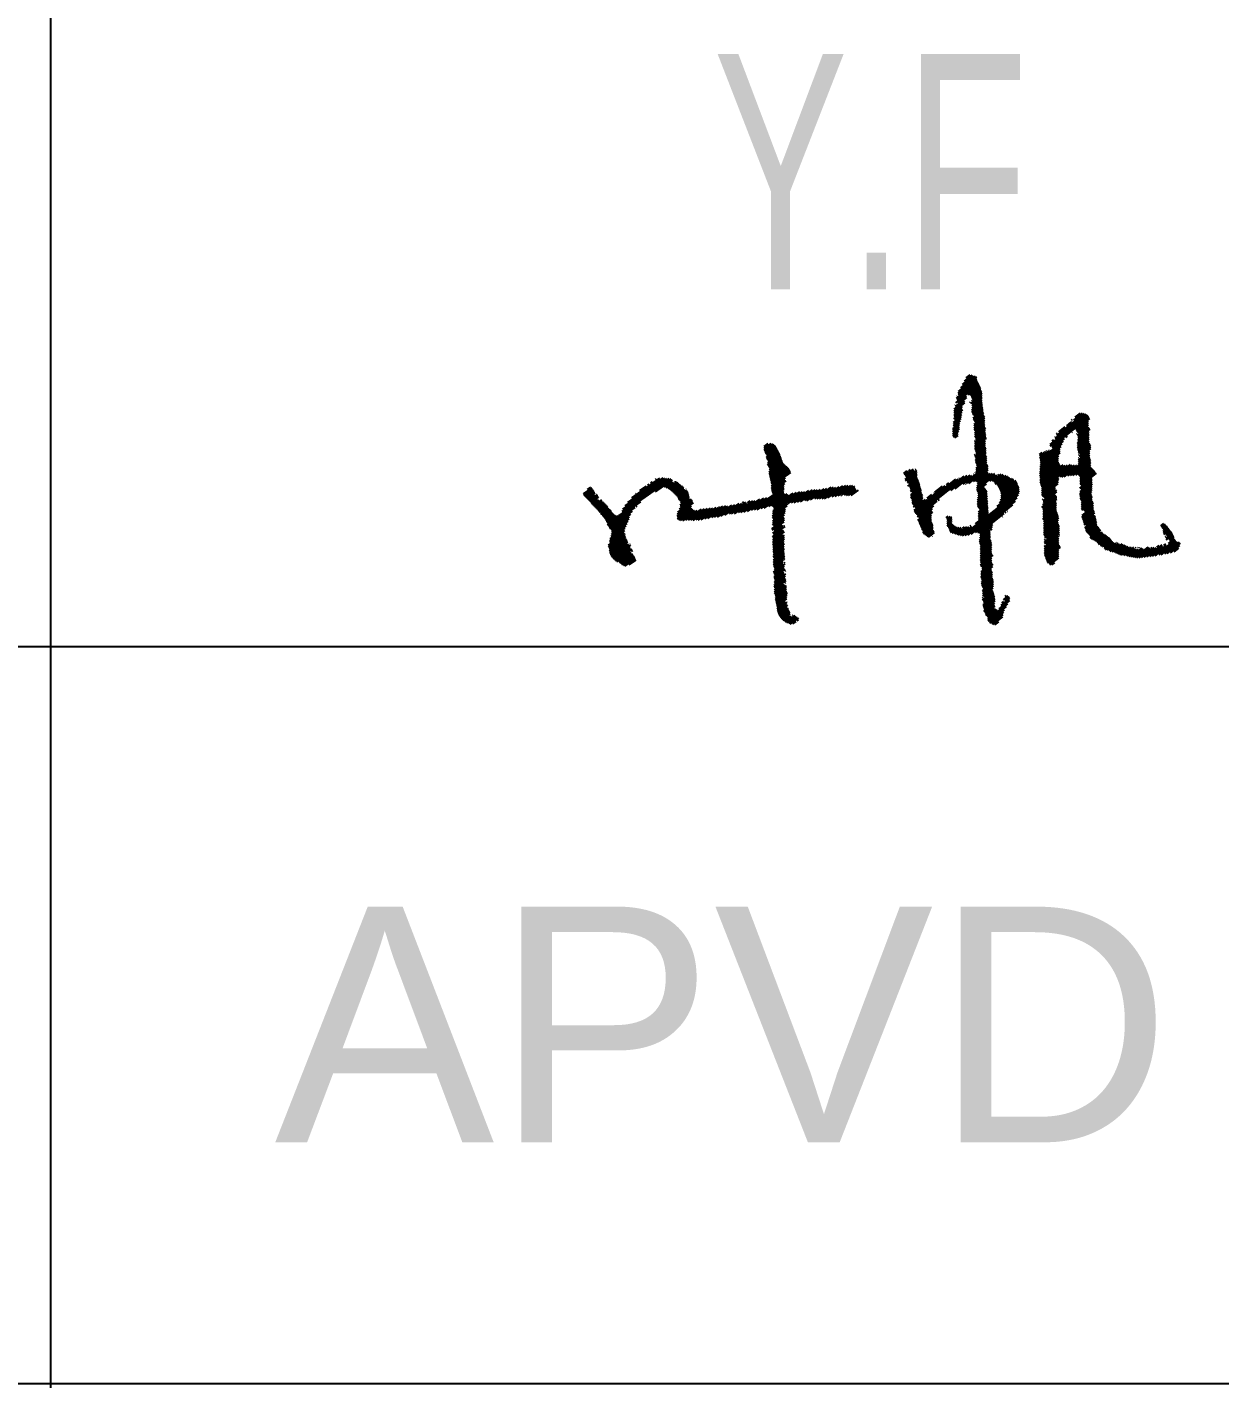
# Model space of a CAD drawing. Header units: millimetres. Extents: x -541 to 54, y -143 to 278.
# Drawn here: x 23.44 to 30.2, y 32.75 to 40.47 of the extents above; entities that cross this region are included whole.
import ezdxf

# ---------------------------------------------------------------- set-up
doc = ezdxf.new("R2010")
doc.units = ezdxf.units.MM
doc.styles.add('Arial', font='ARIAL.TTF', dxfattribs={"height": 0.2})
doc.styles.add('Arial Narrow', font='ARIALN.TTF', dxfattribs={"height": 0.2})

# ---------------------------------------------------------------- blocks, each defined once
blk = doc.blocks.new('Unknown-234527772-4032')
at = {"color": 7, "linetype": 'Continuous'}
for p, q in [((23.57, 32.7477), (23.57, 62.1846)), ((-40.1929, 36.9532), (38.9893, 36.953)), ((-40.1929, 32.7713), (38.9647, 32.7713))]:
    blk.add_line(p, q, dxfattribs=at)
at = {"color": 7, "linetype": 'Continuous', "style": 'Arial'}
blk.add_text('APVD', height=1.33711, dxfattribs=at).set_placement((24.8388, 34.1407))
blk = doc.blocks.new('Unknown-234527772-4034')
at = {"color": 3, "linetype": 'Continuous'}
for p, q in [((28.7013, 38.3362), (28.8345, 38.4419)), ((28.7096, 38.3531), (28.8306, 38.4491)), ((28.716, 38.3891), (28.8215, 38.4729)), ((28.7163, 38.3791), (28.8229, 38.4636)), ((28.7174, 38.4006), (28.8209, 38.4827)), ((28.7215, 38.3729), (28.8267, 38.4564)), ((28.7307, 38.4215), (28.8136, 38.4872)), ((28.7395, 38.4388), (28.8029, 38.4892)), ((28.7517, 38.4588), (28.7952, 38.4934)), ((28.7612, 38.4767), (28.7841, 38.4949)), ((28.7058, 38.3604), (28.7212, 38.3726)), ((28.7088, 38.3731), (28.7109, 38.3748)), ((28.71, 38.3224), (28.764, 38.3652)), ((28.7124, 38.3346), (28.7629, 38.3747)), ((28.7698, 38.3802), (28.8379, 38.4342)), ((28.7816, 38.3792), (28.8412, 38.4265)), ((28.7869, 38.3318), (28.8504, 38.3822)), ((28.7895, 38.3751), (28.8438, 38.4183)), ((28.7904, 38.3656), (28.8465, 38.4101)), ((28.7941, 38.3271), (28.8504, 38.3719)), ((28.7948, 38.3587), (28.8492, 38.4019)), ((28.7982, 38.3511), (28.8504, 38.3925)), ((28.6933, 38.2989), (28.7523, 38.3457)), ((28.6933, 38.2885), (28.7532, 38.336)), ((28.6933, 38.2782), (28.7403, 38.3155)), ((28.6933, 38.2679), (28.7385, 38.3037)), ((28.6933, 38.2575), (28.7411, 38.2955)), ((28.698, 38.3232), (28.6998, 38.3247)), ((28.6996, 38.3141), (28.7091, 38.3217)), ((28.7823, 38.3385), (28.786, 38.3414)), ((28.7922, 38.3463), (28.7967, 38.3499)), ((28.7922, 38.2947), (28.851, 38.3413)), ((28.7934, 38.2853), (28.8523, 38.332)), ((28.7939, 38.3063), (28.8504, 38.3512)), ((28.7946, 38.3172), (28.8504, 38.3615)), ((28.7952, 38.2763), (28.8536, 38.3227)), ((28.7977, 38.268), (28.8549, 38.3134)), ((28.7994, 38.2487), (28.8575, 38.2948)), ((28.8047, 38.2633), (28.8562, 38.3041)), ((28.6853, 38.1891), (28.7256, 38.2211)), ((28.6893, 38.2233), (28.7338, 38.2587)), ((28.6893, 38.213), (28.7319, 38.2468)), ((28.6893, 38.2027), (28.7288, 38.234)), ((28.6908, 38.2452), (28.7379, 38.2825)), ((28.6956, 38.2386), (28.7352, 38.2701)), ((28.8014, 38.24), (28.8588, 38.2855)), ((28.8051, 38.2325), (28.8601, 38.2762)), ((28.8061, 38.2127), (28.8665, 38.2607)), ((28.8061, 38.2024), (28.8665, 38.2503)), ((28.8061, 38.192), (28.8665, 38.24)), ((28.8061, 38.1817), (28.8665, 38.2297)), ((28.8093, 38.2255), (28.8614, 38.2669)), ((28.81, 38.1745), (28.8665, 38.2193)), ((29.2367, 38.0895), (29.4543, 38.2621)), ((29.2369, 38.0999), (29.4492, 38.2684)), ((29.2463, 38.0867), (29.4585, 38.2552)), ((29.2657, 38.1332), (29.4407, 38.272)), ((29.2756, 38.1513), (29.4325, 38.2758)), ((29.3316, 38.2061), (29.3555, 38.2251)), ((29.3587, 38.2379), (29.3638, 38.242)), ((29.3588, 38.2277), (29.3602, 38.2288)), ((29.3703, 38.2368), (29.4208, 38.2769)), ((29.3792, 38.2542), (29.4083, 38.2773)), ((29.3826, 38.1846), (29.4613, 38.247)), ((29.3866, 38.1775), (29.4546, 38.2314)), ((29.39, 38.1698), (29.4546, 38.2211)), ((29.3965, 38.1647), (29.4546, 38.2108)), ((28.6853, 38.1788), (28.7232, 38.2089)), ((28.6853, 38.1685), (28.7232, 38.1985)), ((28.6853, 38.1581), (28.7228, 38.1879)), ((28.6853, 38.1478), (28.7188, 38.1744)), ((28.6892, 38.1406), (28.716, 38.1618)), ((28.6967, 38.1362), (28.7143, 38.1502)), ((28.8081, 38.142), (28.8086, 38.1424)), ((28.8101, 38.1642), (28.8665, 38.209)), ((28.8101, 38.1539), (28.868, 38.1998)), ((28.8101, 38.1436), (28.8712, 38.1921)), ((28.8101, 38.1126), (28.8713, 38.1611)), ((28.8101, 38.1023), (28.8722, 38.1515)), ((28.8101, 38.0919), (28.8749, 38.1433)), ((28.8126, 38.1352), (28.8704, 38.1811)), ((28.8147, 38.1266), (28.8695, 38.17)), ((28.8722, 38.1308), (28.8768, 38.1345)), ((29.2497, 38.0791), (29.3182, 38.1335)), ((29.2655, 38.1433), (29.267, 38.1445)), ((29.2737, 38.1602), (29.2787, 38.1641)), ((29.2868, 38.1706), (29.3225, 38.1989)), ((29.3254, 38.1392), (29.3349, 38.1467)), ((29.3618, 38.1681), (29.3633, 38.1693)), ((29.3884, 38.1582), (29.3918, 38.1609)), ((29.3918, 38.1505), (29.4546, 38.2004)), ((29.3922, 38.1096), (29.4587, 38.1623)), ((29.3922, 38.0992), (29.4587, 38.152)), ((29.3922, 38.0889), (29.4587, 38.1416)), ((29.3945, 38.1217), (29.4587, 38.1726)), ((29.3949, 38.1427), (29.4605, 38.1948)), ((29.3957, 38.133), (29.464, 38.1872)), ((27.615, 38.0784), (27.6538, 38.1055)), ((27.6155, 38.0689), (27.6637, 38.1027)), ((27.6159, 38.0887), (27.6384, 38.1045)), ((27.6178, 38.0608), (27.6721, 38.0988)), ((27.6205, 38.0529), (27.6795, 38.0943)), ((27.6236, 38.0454), (27.6834, 38.0873)), ((27.6279, 38.0289), (27.6913, 38.0733)), ((27.6287, 38.0197), (27.6952, 38.0663)), ((27.6296, 38.0398), (27.6874, 38.0803)), ((27.6315, 38.0119), (27.6989, 38.0592)), ((28.8101, 38.0816), (28.8706, 38.1295)), ((28.8101, 38.1229), (28.8107, 38.1233)), ((28.8104, 38.0715), (28.8706, 38.1192)), ((28.8106, 38.0303), (28.8749, 38.0813)), ((28.8133, 38.0634), (28.8706, 38.1089)), ((28.8142, 38.0228), (28.8746, 38.0707)), ((28.8142, 38.0125), (28.8746, 38.0604)), ((28.8159, 38.0551), (28.8706, 38.0985)), ((28.8176, 38.0462), (28.8706, 38.0882)), ((29.1785, 38.0227), (29.2299, 38.0634)), ((29.1798, 38.0133), (29.3123, 38.1185)), ((29.1811, 37.9731), (29.2935, 38.0622)), ((29.1813, 38.0042), (29.3058, 38.1029)), ((29.1819, 37.984), (29.2935, 38.0726)), ((29.1827, 37.995), (29.2992, 38.0874)), ((29.2049, 38.0539), (29.2118, 38.0594)), ((29.2158, 38.0626), (29.2184, 38.0646)), ((29.2331, 38.0659), (29.2359, 38.0682)), ((29.2491, 38.12), (29.2573, 38.1265)), ((29.3928, 38.079), (29.4587, 38.1313)), ((29.3939, 38.0696), (29.4587, 38.121)), ((29.3956, 38.0606), (29.4587, 38.1106)), ((29.3973, 38.0516), (29.4638, 38.1044)), ((29.3983, 38.011), (29.4627, 38.0622)), ((29.4009, 38.0338), (29.4667, 38.086)), ((29.404, 38.0466), (29.4667, 38.0964)), ((29.4063, 38.0278), (29.4667, 38.0757)), ((27.6345, 37.9848), (27.7084, 38.0366)), ((27.6354, 37.9952), (27.7057, 38.0444)), ((27.6368, 38.0059), (27.7023, 38.0518)), ((27.6376, 37.9772), (27.7112, 38.0288)), ((27.6413, 37.9701), (27.7139, 38.021)), ((27.643, 37.9421), (27.7225, 37.9977)), ((27.6437, 37.9328), (27.7267, 37.9909)), ((27.6444, 37.9625), (27.7167, 38.0132)), ((27.6446, 37.9529), (27.7196, 38.0054)), ((27.645, 37.924), (27.7324, 37.9851)), ((27.6467, 37.9154), (27.7388, 37.9799)), ((28.7431, 37.8734), (28.883, 37.9845)), ((28.8073, 38.038), (28.8141, 38.0434)), ((28.8142, 38.0021), (28.8746, 38.0501)), ((28.8158, 37.9931), (28.8746, 38.0397)), ((28.8168, 37.9525), (28.8786, 38.0016)), ((28.8178, 37.9637), (28.8786, 38.012)), ((28.8179, 37.9431), (28.8786, 37.9913)), ((28.82, 37.9861), (28.8786, 38.0326)), ((28.8205, 37.9762), (28.8786, 38.0223)), ((29.1771, 38.0422), (29.1908, 38.053)), ((29.1777, 38.0323), (29.2038, 38.053)), ((29.179, 37.9301), (29.2842, 38.0135)), ((29.1791, 37.9198), (29.2835, 38.0026)), ((29.1792, 37.9405), (29.2849, 38.0244)), ((29.1795, 37.9098), (29.2875, 37.9955)), ((29.1796, 37.9511), (29.2854, 38.0351)), ((29.1799, 37.8997), (29.2919, 37.9886)), ((29.1803, 37.9621), (29.2935, 38.0519)), ((29.2852, 37.9213), (29.3625, 37.9827)), ((29.2863, 37.9326), (29.3527, 37.9852)), ((29.2875, 37.9438), (29.3359, 37.9822)), ((29.2886, 37.955), (29.3214, 37.981)), ((29.2897, 37.9662), (29.3111, 37.9832)), ((29.2909, 37.9155), (29.3756, 37.9827)), ((29.2909, 37.9775), (29.2962, 37.9817)), ((29.303, 37.9148), (29.3886, 37.9827)), ((29.317, 37.9156), (29.4627, 38.0312)), ((29.3366, 37.9208), (29.4629, 38.021)), ((29.3524, 37.923), (29.4667, 38.0137)), ((29.365, 37.9227), (29.4667, 38.0034)), ((29.3823, 37.926), (29.4667, 37.9931)), ((29.3963, 37.9269), (29.4667, 37.9827)), ((29.3983, 38.0007), (29.4627, 38.0518)), ((29.3983, 38.042), (29.3994, 38.0429)), ((29.3983, 37.9904), (29.4627, 38.0415)), ((29.3983, 38.0214), (29.4007, 38.0233)), ((26.7923, 37.6971), (27.0877, 37.9039)), ((26.809, 37.7185), (27.0769, 37.9061)), ((26.8139, 37.7318), (27.0626, 37.9059)), ((26.8268, 37.7505), (27.0523, 37.9084)), ((26.8414, 37.7705), (27.0422, 37.9111)), ((26.8639, 37.796), (27.0239, 37.908)), ((26.9993, 37.9005), (27.0045, 37.9042)), ((27.6484, 37.9069), (27.745, 37.9745)), ((27.6504, 37.8985), (27.7508, 37.9688)), ((27.6527, 37.8904), (27.7567, 37.9632)), ((27.6552, 37.8824), (27.7608, 37.9563)), ((27.6559, 37.8536), (27.7355, 37.9094)), ((27.6562, 37.8636), (27.7655, 37.9402)), ((27.6571, 37.874), (27.7637, 37.9486)), ((28.4072, 37.9375), (28.4241, 37.9509)), ((28.4092, 37.9287), (28.4333, 37.9478)), ((28.4139, 37.9015), (28.4804, 37.9543)), ((28.4145, 37.9226), (28.462, 37.9603)), ((28.4164, 37.8931), (28.4834, 37.9463)), ((28.4185, 37.9155), (28.4658, 37.953)), ((28.4251, 37.8897), (28.482, 37.9348)), ((28.4285, 37.882), (28.4823, 37.9248)), ((28.4299, 37.8625), (28.4859, 37.9069)), ((28.4348, 37.949), (28.4452, 37.9573)), ((28.4353, 37.8771), (28.4831, 37.9151)), ((28.4677, 37.7169), (28.7022, 37.903)), ((28.4708, 37.9569), (28.4749, 37.9602)), ((28.4716, 37.7096), (28.7146, 37.9024)), ((28.4767, 37.7033), (28.7485, 37.919)), ((28.4829, 37.6979), (28.7659, 37.9225)), ((28.6735, 37.8388), (28.7826, 37.9254)), ((28.6984, 37.8482), (28.7936, 37.9238)), ((28.7197, 37.9065), (28.7231, 37.9092)), ((28.7629, 37.8788), (28.8847, 37.9755)), ((28.7759, 37.8788), (28.8857, 37.9659)), ((28.8023, 37.9307), (28.8033, 37.9315)), ((28.8029, 37.8898), (28.8859, 37.9558)), ((28.8133, 37.9394), (28.8138, 37.9399)), ((28.8152, 37.8893), (28.8839, 37.9438)), ((28.8207, 37.8524), (28.9237, 37.9341)), ((28.8214, 37.8425), (28.9272, 37.9265)), ((28.8222, 37.8638), (28.9105, 37.934)), ((28.824, 37.8859), (28.888, 37.9367)), ((28.8243, 37.8758), (28.8981, 37.9344)), ((28.8948, 37.8905), (28.9385, 37.9251)), ((28.9097, 37.892), (28.9584, 37.9306)), ((28.9183, 37.8884), (28.9696, 37.9292)), ((28.9227, 37.8816), (28.9753, 37.9234)), ((28.926, 37.8739), (28.9872, 37.9225)), ((28.9343, 37.8701), (28.9974, 37.9203)), ((28.9394, 37.8639), (29.0038, 37.9149)), ((28.9422, 37.9281), (28.945, 37.9303)), ((28.944, 37.8572), (29.0108, 37.9102)), ((28.9482, 37.8502), (29.0191, 37.9064)), ((28.9518, 37.8427), (29.0289, 37.9039)), ((29.1803, 37.8897), (29.2856, 37.9733)), ((29.1806, 37.8797), (29.279, 37.9578)), ((29.1832, 37.8714), (29.2725, 37.9422)), ((29.1864, 37.8636), (29.266, 37.9267)), ((29.1888, 37.8551), (29.2594, 37.9112)), ((29.2463, 37.8801), (29.2841, 37.9101)), ((29.2529, 37.8957), (29.2852, 37.9213)), ((29.2594, 37.9112), (29.2863, 37.9326)), ((29.266, 37.9267), (29.2875, 37.9438)), ((29.2725, 37.9422), (29.2886, 37.955)), ((29.279, 37.9578), (29.2897, 37.9662)), ((29.2829, 37.8989), (29.2866, 37.9018)), ((29.2841, 37.9101), (29.2864, 37.912)), ((29.2856, 37.9733), (29.2909, 37.9775)), ((29.4023, 37.9212), (29.4667, 37.9724)), ((29.4054, 37.8514), (29.4748, 37.9065)), ((29.4063, 37.9141), (29.4727, 37.9668)), ((29.4063, 37.9038), (29.4793, 37.9617)), ((29.4063, 37.8934), (29.4849, 37.9558)), ((29.4063, 37.8831), (29.4894, 37.9491)), ((29.4063, 37.8728), (29.4935, 37.942)), ((29.4126, 37.8674), (29.4996, 37.9364)), ((26.5909, 37.8192), (26.6394, 37.8531)), ((26.593, 37.8109), (26.6434, 37.8462)), ((26.5981, 37.8047), (26.6481, 37.8397)), ((26.6036, 37.7988), (26.653, 37.8334)), ((26.6091, 37.7929), (26.6564, 37.826)), ((26.6135, 37.8447), (26.6323, 37.8579)), ((26.9095, 37.8376), (26.9468, 37.8637)), ((26.9548, 37.8694), (26.963, 37.8751)), ((26.9728, 37.882), (26.9811, 37.8878)), ((26.9985, 37.8317), (27.0953, 37.8995)), ((27.049, 37.8574), (27.0947, 37.8894)), ((27.0597, 37.8551), (27.1019, 37.8846)), ((27.0682, 37.8514), (27.1206, 37.888)), ((27.0752, 37.8465), (27.1271, 37.8828)), ((27.0818, 37.8414), (27.133, 37.8773)), ((27.0884, 37.8363), (27.1397, 37.8722)), ((27.095, 37.8311), (27.1471, 37.8676)), ((27.1011, 37.8256), (27.1545, 37.8631)), ((27.1071, 37.8201), (27.1601, 37.8572)), ((27.1094, 37.89), (27.1108, 37.8909)), ((27.1126, 37.8143), (27.1604, 37.8477)), ((27.1182, 37.8084), (27.1662, 37.842)), ((27.1238, 37.8026), (27.1769, 37.8398)), ((27.1271, 37.7951), (27.1827, 37.8341)), ((27.1297, 37.7872), (27.1858, 37.8265)), ((27.1716, 37.8458), (27.1724, 37.8464)), ((27.5438, 37.7264), (27.7283, 37.8556)), ((27.5601, 37.7281), (27.7275, 37.8453)), ((27.5748, 37.7287), (27.7267, 37.835)), ((27.5983, 37.7353), (27.7275, 37.8259)), ((27.6568, 37.8445), (27.734, 37.8986)), ((27.6584, 37.8359), (27.7392, 37.8925)), ((27.6604, 37.8275), (27.733, 37.8784)), ((27.6633, 37.8198), (27.7291, 37.8659)), ((27.6646, 37.7136), (27.8318, 37.8307)), ((27.6655, 37.7239), (27.8179, 37.8307)), ((27.6689, 37.7361), (27.7993, 37.8274)), ((27.7504, 37.7639), (27.8458, 37.8308)), ((27.7699, 37.7679), (27.8692, 37.8374)), ((27.7847, 37.7685), (27.8893, 37.8417)), ((27.8033, 37.7718), (27.905, 37.8429)), ((27.8211, 37.7745), (27.9179, 37.8422)), ((27.8452, 37.7816), (27.935, 37.8445)), ((27.8566, 37.7799), (27.9546, 37.8485)), ((27.8783, 37.7853), (27.9699, 37.8494)), ((27.9017, 37.792), (27.9954, 37.8576)), ((27.9155, 37.7919), (28.0084, 37.8569)), ((27.9293, 37.7918), (28.0214, 37.8563)), ((27.9433, 37.7918), (28.0394, 37.8591)), ((27.9573, 37.7919), (28.0605, 37.8642)), ((27.9767, 37.7958), (28.0784, 37.867)), ((28.0001, 37.8024), (28.0922, 37.8668)), ((28.0177, 37.805), (28.1056, 37.8665)), ((28.0353, 37.8075), (28.1184, 37.8658)), ((28.0569, 37.8129), (28.1286, 37.8631)), ((28.0703, 37.8126), (28.1306, 37.8548)), ((28.0818, 37.8109), (28.1349, 37.848)), ((28.0938, 37.8095), (28.1387, 37.841)), ((28.1089, 37.8103), (28.1507, 37.8396)), ((28.4392, 37.8595), (28.4899, 37.8998)), ((28.4434, 37.8525), (28.4913, 37.8906)), ((28.4441, 37.8324), (28.4987, 37.8758)), ((28.4454, 37.8438), (28.4955, 37.8836)), ((28.4476, 37.8146), (28.5016, 37.8574)), ((28.4476, 37.8042), (28.506, 37.8506)), ((28.4476, 37.7939), (28.5066, 37.8407)), ((28.4522, 37.8285), (28.5002, 37.8666)), ((28.4522, 37.7872), (28.5075, 37.8311)), ((28.5405, 37.7849), (28.6408, 37.8646)), ((28.5778, 37.8249), (28.5789, 37.8258)), ((28.5833, 37.8292), (28.6265, 37.8635)), ((28.6489, 37.871), (28.6614, 37.8809)), ((28.7404, 37.582), (29.0622, 37.8373)), ((28.7542, 37.5826), (29.0614, 37.8264)), ((28.7566, 37.8738), (28.7588, 37.8755)), ((28.8227, 37.8333), (28.8764, 37.8758)), ((28.8251, 37.7835), (28.8797, 37.8268)), ((28.8264, 37.7949), (28.879, 37.8366)), ((28.8273, 37.8266), (28.864, 37.8557)), ((28.8278, 37.8063), (28.8749, 37.8437)), ((28.8293, 37.8178), (28.8707, 37.8506)), ((28.9372, 37.7485), (29.0617, 37.8473)), ((28.9503, 37.7692), (29.0604, 37.8566)), ((28.9547, 37.8347), (29.0328, 37.8967)), ((28.9558, 37.7839), (29.0569, 37.8641)), ((28.957, 37.8262), (29.0438, 37.8951)), ((28.9583, 37.7962), (29.054, 37.8721)), ((28.9585, 37.8171), (29.048, 37.8881)), ((28.9591, 37.8071), (29.0512, 37.8803)), ((29.1888, 37.8448), (29.2529, 37.8957)), ((29.1888, 37.8345), (29.2463, 37.8801)), ((29.1888, 37.8241), (29.2398, 37.8646)), ((29.1888, 37.8138), (29.2333, 37.8491)), ((29.1925, 37.8064), (29.2267, 37.8336)), ((29.2006, 37.7715), (29.2745, 37.8302)), ((29.2071, 37.787), (29.2741, 37.8402)), ((29.2136, 37.8025), (29.2672, 37.845)), ((29.2202, 37.8181), (29.2667, 37.855)), ((29.2267, 37.8336), (29.2807, 37.8764)), ((29.2333, 37.8491), (29.2818, 37.8876)), ((29.2398, 37.8646), (29.2829, 37.8989)), ((29.2807, 37.8764), (29.2823, 37.8777)), ((29.2818, 37.8876), (29.285, 37.8902)), ((29.4047, 37.8199), (29.4763, 37.8767)), ((29.4059, 37.8104), (29.4761, 37.8662)), ((29.4065, 37.8316), (29.4758, 37.8866)), ((29.4069, 37.7906), (29.4743, 37.8441)), ((29.4077, 37.8016), (29.4754, 37.8553)), ((29.4109, 37.8454), (29.4753, 37.8966)), ((29.4117, 37.7841), (29.4731, 37.8328)), ((26.6146, 37.787), (26.6556, 37.8157)), ((26.6201, 37.7812), (26.6691, 37.8154)), ((26.6256, 37.7753), (26.6728, 37.8083)), ((26.6311, 37.7694), (26.6766, 37.8012)), ((26.6366, 37.7635), (26.6719, 37.7882)), ((26.6421, 37.7576), (26.6794, 37.7837)), ((26.6476, 37.7516), (26.6949, 37.7848)), ((26.653, 37.7457), (26.6989, 37.7778)), ((26.6584, 37.7398), (26.7053, 37.7726)), ((26.6637, 37.8214), (26.6637, 37.8214)), ((26.6639, 37.7338), (26.711, 37.7669)), ((26.6693, 37.7279), (26.717, 37.7613)), ((26.6748, 37.722), (26.7226, 37.7555)), ((26.68, 37.7159), (26.7275, 37.7492)), ((26.7271, 37.6417), (26.9159, 37.7739)), ((26.8864, 37.8215), (26.8883, 37.8228)), ((26.8897, 37.7458), (26.8949, 37.7494)), ((27.1219, 37.694), (27.2034, 37.7512)), ((27.1235, 37.705), (27.2142, 37.7684)), ((27.1258, 37.7163), (27.2108, 37.7758)), ((27.1353, 37.7327), (27.2083, 37.7838)), ((27.1355, 37.7815), (27.1845, 37.8158)), ((27.1387, 37.7546), (27.1913, 37.7914)), ((27.1405, 37.746), (27.2025, 37.7895)), ((27.141, 37.7756), (27.1905, 37.8103)), ((27.1432, 37.7675), (27.1917, 37.8014)), ((27.185, 37.8162), (27.1877, 37.8181)), ((27.2791, 37.6775), (27.3815, 37.7492)), ((27.2962, 37.6797), (27.3974, 37.7506)), ((27.3175, 37.6849), (27.4093, 37.7492)), ((27.3334, 37.6863), (27.4316, 37.755)), ((27.3495, 37.6878), (27.4495, 37.7579)), ((27.3557, 37.7408), (27.363, 37.746)), ((27.3691, 37.6918), (27.4727, 37.7643)), ((27.3927, 37.6985), (27.4874, 37.7649)), ((27.4183, 37.7068), (27.5119, 37.7723)), ((27.4306, 37.7056), (27.5168, 37.766)), ((27.4459, 37.7066), (27.5505, 37.7798)), ((27.47, 37.7137), (27.5641, 37.7796)), ((27.4833, 37.7133), (27.5904, 37.7883)), ((27.4913, 37.7676), (27.5006, 37.7742)), ((27.4995, 37.7149), (27.6125, 37.794)), ((27.5208, 37.72), (27.6296, 37.7962)), ((27.5212, 37.7691), (27.5351, 37.7788)), ((27.615, 37.7373), (27.7322, 37.8194)), ((27.6424, 37.7468), (27.7452, 37.8187)), ((27.6593, 37.7489), (27.7526, 37.8142)), ((27.663, 37.693), (27.7454, 37.7507)), ((27.6638, 37.7033), (27.7413, 37.7575)), ((27.6673, 37.7447), (27.7789, 37.8229)), ((27.742, 37.758), (27.7493, 37.7631)), ((27.7619, 37.8207), (27.7625, 37.8211)), ((28.0503, 37.8083), (28.0547, 37.8114)), ((28.4537, 37.7677), (28.5151, 37.8165)), ((28.4544, 37.7786), (28.5099, 37.8226)), ((28.4568, 37.7599), (28.5139, 37.8051)), ((28.4615, 37.7429), (28.5149, 37.7853)), ((28.462, 37.7537), (28.5154, 37.796)), ((28.4656, 37.7255), (28.54, 37.7845)), ((28.4722, 37.7411), (28.5296, 37.7866)), ((28.4891, 37.6925), (28.597, 37.7782)), ((28.4917, 37.6842), (28.5765, 37.7516)), ((28.5399, 37.7948), (28.5661, 37.8156)), ((28.6012, 37.7814), (28.6092, 37.7878)), ((28.7707, 37.5854), (29.0578, 37.8132)), ((28.7897, 37.5901), (29.0505, 37.797)), ((28.8142, 37.5992), (29.0398, 37.7782)), ((28.8246, 37.7728), (28.8803, 37.817)), ((28.8248, 37.7626), (28.881, 37.8072)), ((28.8254, 37.7528), (28.8816, 37.7974)), ((28.8261, 37.7429), (28.8823, 37.7876)), ((28.8268, 37.5988), (29.026, 37.7569)), ((28.8303, 37.7153), (28.8843, 37.7581)), ((28.8303, 37.705), (28.8849, 37.7483)), ((28.8316, 37.737), (28.883, 37.7778)), ((28.836, 37.7302), (28.8836, 37.7679)), ((29.1904, 37.7428), (29.272, 37.8075)), ((29.1942, 37.7871), (29.1981, 37.7902)), ((29.1961, 37.7576), (29.267, 37.8139)), ((29.1962, 37.737), (29.2728, 37.7978)), ((29.1968, 37.7272), (29.2716, 37.7866)), ((29.1968, 37.7169), (29.2705, 37.7753)), ((29.1968, 37.7066), (29.2694, 37.7641)), ((29.1968, 37.6962), (29.2682, 37.7529)), ((29.1971, 37.7791), (29.2071, 37.787)), ((29.1985, 37.7699), (29.2006, 37.7715)), ((29.1987, 37.801), (29.2202, 37.8181)), ((29.2048, 37.7955), (29.2136, 37.8025)), ((29.2671, 37.7416), (29.2734, 37.7466)), ((29.2682, 37.7529), (29.2734, 37.757)), ((29.2694, 37.7641), (29.2734, 37.7673)), ((29.2705, 37.7753), (29.2717, 37.7763)), ((29.2716, 37.7866), (29.2747, 37.789)), ((29.2728, 37.7978), (29.2744, 37.7991)), ((29.4144, 37.7759), (29.4722, 37.8218)), ((29.4144, 37.7655), (29.4734, 37.8123)), ((29.4144, 37.7552), (29.4765, 37.8045)), ((29.4144, 37.7449), (29.4746, 37.7927)), ((29.4144, 37.7345), (29.4756, 37.7831)), ((29.4167, 37.726), (29.48, 37.7763)), ((29.4177, 37.6958), (29.4828, 37.7475)), ((29.4275, 37.7242), (29.4828, 37.7682)), ((29.4345, 37.7195), (29.4828, 37.7579)), ((26.687, 37.711), (26.731, 37.7419)), ((26.6892, 37.7029), (26.7356, 37.7354)), ((26.6957, 37.6977), (26.7432, 37.7309)), ((26.7006, 37.6913), (26.7497, 37.7258)), ((26.7055, 37.685), (26.7503, 37.7164)), ((26.7102, 37.6786), (26.757, 37.7114)), ((26.7145, 37.6718), (26.7629, 37.7057)), ((26.7184, 37.6648), (26.7687, 37.7001)), ((26.7221, 37.6577), (26.7772, 37.6963)), ((26.7259, 37.6506), (26.791, 37.6962)), ((26.7331, 37.6362), (26.8839, 37.7417)), ((26.7356, 37.6282), (26.8681, 37.7209)), ((26.7404, 37.6218), (26.858, 37.7042)), ((26.7469, 37.6166), (26.851, 37.6895)), ((26.7503, 37.6092), (26.8489, 37.6783)), ((27.1226, 37.6848), (27.2026, 37.7408)), ((27.1242, 37.6762), (27.2085, 37.7352)), ((27.1305, 37.6709), (27.2136, 37.7291)), ((27.1402, 37.6679), (27.2222, 37.7253)), ((27.153, 37.6671), (27.235, 37.7245)), ((27.1714, 37.6702), (27.2596, 37.732)), ((27.1854, 37.6703), (27.2768, 37.7343)), ((27.1984, 37.6697), (27.2932, 37.7361)), ((27.2114, 37.669), (27.3097, 37.7379)), ((27.2302, 37.6725), (27.3248, 37.7387)), ((27.2409, 37.6702), (27.3427, 37.7415)), ((27.2573, 37.672), (27.3536, 37.7394)), ((27.6584, 37.6215), (27.73, 37.6717)), ((27.6622, 37.6827), (27.7357, 37.7341)), ((27.6632, 37.6444), (27.7262, 37.6885)), ((27.664, 37.6547), (27.7303, 37.7011)), ((27.6649, 37.6651), (27.7337, 37.7133)), ((27.6657, 37.6754), (27.7357, 37.7244)), ((27.6676, 37.6377), (27.7308, 37.682)), ((28.4851, 37.6893), (28.4889, 37.6923)), ((28.4856, 37.669), (28.5697, 37.7358)), ((28.4902, 37.6624), (28.567, 37.7234)), ((28.4934, 37.6546), (28.5709, 37.7161)), ((28.4965, 37.6467), (28.5644, 37.7006)), ((28.4998, 37.639), (28.5644, 37.6903)), ((28.503, 37.6312), (28.5644, 37.68)), ((28.5064, 37.6236), (28.5644, 37.6696)), ((28.6475, 37.6839), (28.6589, 37.6929)), ((28.653, 37.678), (28.6706, 37.6919)), ((28.653, 37.6676), (28.6794, 37.6885)), ((28.653, 37.6573), (28.6815, 37.6799)), ((28.8127, 37.6497), (28.8876, 37.7091)), ((28.8303, 37.6946), (28.8856, 37.7385)), ((28.8303, 37.6843), (28.8863, 37.7287)), ((28.8303, 37.674), (28.8869, 37.7189)), ((28.8366, 37.5963), (28.9762, 37.7071)), ((28.9659, 37.6886), (28.9683, 37.6905)), ((28.9811, 37.711), (28.9865, 37.7153)), ((28.9929, 37.7203), (28.9943, 37.7214)), ((29.1958, 37.6747), (29.266, 37.7304)), ((29.1968, 37.6859), (29.2671, 37.7416)), ((29.2009, 37.6684), (29.2648, 37.7192)), ((29.2009, 37.6581), (29.2637, 37.7079)), ((29.2009, 37.6478), (29.2626, 37.6967)), ((29.2009, 37.6374), (29.2614, 37.6855)), ((29.2009, 37.6271), (29.2603, 37.6743)), ((29.258, 37.6518), (29.2839, 37.6723)), ((29.2592, 37.663), (29.2855, 37.6839)), ((29.2603, 37.6743), (29.2844, 37.6934)), ((29.2614, 37.6855), (29.2821, 37.7019)), ((29.2626, 37.6967), (29.2792, 37.7099)), ((29.2637, 37.7079), (29.2759, 37.7177)), ((29.2648, 37.7192), (29.2734, 37.726)), ((29.266, 37.7304), (29.2734, 37.7363)), ((29.4174, 37.6853), (29.4828, 37.7372)), ((29.4197, 37.6768), (29.4847, 37.7283)), ((29.4231, 37.6692), (29.4887, 37.7212)), ((29.4262, 37.6613), (29.49, 37.7119)), ((29.4288, 37.653), (29.4874, 37.6995)), ((29.4301, 37.6437), (29.4943, 37.6947)), ((29.4344, 37.6264), (29.498, 37.6769)), ((29.4387, 37.6402), (29.4962, 37.6858)), ((26.7391, 37.5429), (26.8213, 37.6005)), ((26.7399, 37.5532), (26.824, 37.6121)), ((26.7407, 37.5635), (26.8273, 37.6242)), ((26.7476, 37.5781), (26.8319, 37.6371)), ((26.7501, 37.5896), (26.838, 37.6512)), ((26.7519, 37.6006), (26.8432, 37.6646)), ((26.8238, 37.5925), (26.8265, 37.5944)), ((27.6597, 37.6127), (27.7291, 37.6613)), ((27.6615, 37.575), (27.7202, 37.6161)), ((27.6633, 37.5958), (27.7226, 37.6373)), ((27.6645, 37.5576), (27.7306, 37.6039)), ((27.6653, 37.5679), (27.727, 37.6111)), ((27.6681, 37.5894), (27.7332, 37.635)), ((27.6708, 37.6108), (27.717, 37.6431)), ((27.7275, 37.6407), (27.729, 37.6418)), ((28.5097, 37.6159), (28.5658, 37.6604)), ((28.5142, 37.5988), (28.5725, 37.645)), ((28.5155, 37.6101), (28.5695, 37.653)), ((28.5191, 37.5923), (28.5725, 37.6347)), ((28.5263, 37.5877), (28.5725, 37.6244)), ((28.5335, 37.5831), (28.5736, 37.6149)), ((28.5394, 37.5775), (28.5797, 37.6094)), ((28.5474, 37.5734), (28.5814, 37.6004)), ((28.653, 37.647), (28.6804, 37.6686)), ((28.6534, 37.6369), (28.6801, 37.6581)), ((28.6576, 37.6299), (28.6829, 37.65)), ((28.6618, 37.6229), (28.6879, 37.6436)), ((28.6654, 37.6155), (28.6949, 37.6389)), ((28.6683, 37.6074), (28.7024, 37.6344)), ((28.6711, 37.5993), (28.7105, 37.6306)), ((28.6809, 37.5967), (28.72, 37.6278)), ((28.6908, 37.5943), (28.7331, 37.6278)), ((28.7001, 37.5913), (28.7381, 37.6215)), ((28.7089, 37.588), (28.7652, 37.6326)), ((28.7178, 37.5847), (28.7765, 37.6313)), ((28.7288, 37.5831), (28.7924, 37.6335)), ((28.7398, 37.6228), (28.7505, 37.6313)), ((28.7828, 37.6362), (28.7883, 37.6406)), ((28.8369, 37.5449), (28.8988, 37.594)), ((28.837, 37.5553), (28.8972, 37.6031)), ((28.8387, 37.567), (28.8958, 37.6123)), ((28.8401, 37.5887), (28.9123, 37.6461)), ((28.8404, 37.5787), (28.9106, 37.6344)), ((28.8988, 37.6147), (28.9077, 37.6217)), ((29.2009, 37.6168), (29.2592, 37.663)), ((29.2009, 37.6064), (29.258, 37.6518)), ((29.2009, 37.5961), (29.2569, 37.6406)), ((29.2011, 37.586), (29.2558, 37.6293)), ((29.2056, 37.5791), (29.2546, 37.6181)), ((29.2069, 37.5699), (29.2535, 37.6069)), ((29.216, 37.5668), (29.2524, 37.5956)), ((29.249, 37.562), (29.2895, 37.5941)), ((29.2501, 37.5732), (29.2895, 37.6044)), ((29.2512, 37.5844), (29.2895, 37.6148)), ((29.2524, 37.5956), (29.2895, 37.6251)), ((29.2535, 37.6069), (29.2895, 37.6354)), ((29.2546, 37.6181), (29.2877, 37.6443)), ((29.2558, 37.6293), (29.284, 37.6518)), ((29.2569, 37.6406), (29.283, 37.6613)), ((29.4369, 37.6181), (29.4999, 37.6681)), ((29.4398, 37.6101), (29.5018, 37.6592)), ((29.4436, 37.6028), (29.5019, 37.649)), ((29.4484, 37.5962), (29.5034, 37.6398)), ((29.4538, 37.5902), (29.5092, 37.6341)), ((29.4601, 37.5849), (29.515, 37.6284)), ((29.4636, 37.5773), (29.5181, 37.6205)), ((29.4642, 37.5674), (29.5234, 37.6144)), ((29.4707, 37.5623), (29.5242, 37.6047)), ((29.4793, 37.5587), (29.534, 37.6022)), ((29.4877, 37.5551), (29.5368, 37.5941)), ((29.8651, 37.6376), (29.8814, 37.6505)), ((29.868, 37.6296), (29.891, 37.6478)), ((29.8733, 37.6235), (29.8952, 37.6408)), ((29.8775, 37.6164), (29.9025, 37.6363)), ((29.8776, 37.6062), (29.9065, 37.6292)), ((29.8794, 37.5973), (29.911, 37.6224)), ((29.8821, 37.5891), (29.9163, 37.6163)), ((29.8931, 37.5875), (29.9219, 37.6103)), ((29.8941, 37.5676), (29.9305, 37.5965)), ((29.8977, 37.5809), (29.9262, 37.6034)), ((26.7313, 37.5277), (26.8214, 37.5908)), ((26.7331, 37.5193), (26.8261, 37.5844)), ((26.7358, 37.5114), (26.8302, 37.5775)), ((26.7373, 37.5027), (26.83, 37.5676)), ((26.7387, 37.4939), (26.8361, 37.5622)), ((26.7401, 37.4851), (26.8392, 37.5546)), ((26.7415, 37.4764), (26.8419, 37.5467)), ((26.745, 37.4691), (26.841, 37.5363)), ((26.7493, 37.4624), (26.8477, 37.5313)), ((26.7542, 37.4561), (26.8583, 37.529)), ((26.7595, 37.45), (26.8543, 37.5164)), ((26.8526, 37.5347), (26.8533, 37.5352)), ((27.664, 37.5476), (27.7218, 37.588)), ((27.6645, 37.5381), (27.7312, 37.5848)), ((27.6649, 37.5287), (27.7304, 37.5745)), ((27.6654, 37.5193), (27.7296, 37.5642)), ((27.6658, 37.5098), (27.7288, 37.5539)), ((27.6663, 37.5004), (27.7279, 37.5436)), ((27.6667, 37.491), (27.7309, 37.5359)), ((27.6672, 37.4815), (27.7285, 37.5245)), ((28.5681, 37.5795), (28.5702, 37.5812)), ((28.8378, 37.5353), (28.8988, 37.5837)), ((28.8424, 37.5286), (28.8988, 37.5733)), ((28.8424, 37.5182), (28.8988, 37.563)), ((28.8424, 37.5079), (28.903, 37.556)), ((28.8424, 37.4976), (28.9042, 37.5466)), ((28.8424, 37.4872), (28.9053, 37.5372)), ((28.8424, 37.4769), (28.906, 37.5274)), ((28.8424, 37.4666), (28.906, 37.5171)), ((29.2049, 37.5476), (29.2512, 37.5844)), ((29.2049, 37.5373), (29.2501, 37.5732)), ((29.2049, 37.558), (29.2097, 37.5618)), ((29.2049, 37.5166), (29.2479, 37.5507)), ((29.2049, 37.5063), (29.2467, 37.5395)), ((29.2049, 37.527), (29.2072, 37.5288)), ((29.2049, 37.496), (29.2456, 37.5283)), ((29.2049, 37.4856), (29.2445, 37.517)), ((29.213, 37.5334), (29.249, 37.562)), ((29.2399, 37.4721), (29.2961, 37.5167)), ((29.2411, 37.4833), (29.2938, 37.5252)), ((29.2422, 37.4946), (29.2887, 37.5315)), ((29.2433, 37.5058), (29.2855, 37.5392)), ((29.2445, 37.517), (29.2855, 37.5496)), ((29.2456, 37.5283), (29.2855, 37.5599)), ((29.2467, 37.5395), (29.2855, 37.5702)), ((29.2479, 37.5507), (29.2855, 37.5806)), ((29.2887, 37.5831), (29.2895, 37.5838)), ((29.495, 37.5506), (29.5455, 37.5906)), ((29.5014, 37.5453), (29.5533, 37.5865)), ((29.5075, 37.5398), (29.5599, 37.5814)), ((29.5116, 37.5327), (29.5666, 37.5764)), ((29.5196, 37.5288), (29.5729, 37.571)), ((29.5247, 37.5225), (29.5788, 37.5654)), ((29.534, 37.5195), (29.584, 37.5592)), ((29.5428, 37.5161), (29.5891, 37.5529)), ((29.5453, 37.5078), (29.5942, 37.5466)), ((29.5517, 37.5026), (29.6018, 37.5423)), ((29.5619, 37.5003), (29.6105, 37.5389)), ((29.5717, 37.4978), (29.6244, 37.5395)), ((29.5771, 37.4917), (29.6314, 37.5348)), ((29.5878, 37.4899), (29.6446, 37.5349)), ((29.5982, 37.4878), (29.6532, 37.5315)), ((29.6069, 37.4843), (29.6619, 37.528)), ((29.6156, 37.4809), (29.6706, 37.5246)), ((29.6158, 37.5431), (29.6178, 37.5447)), ((29.6242, 37.4775), (29.6793, 37.5211)), ((29.6329, 37.474), (29.688, 37.5177)), ((29.6418, 37.4707), (29.6988, 37.516)), ((29.6541, 37.4702), (29.7118, 37.516)), ((29.7164, 37.4576), (29.7922, 37.5177)), ((29.7217, 37.5135), (29.7249, 37.516)), ((29.7281, 37.4566), (29.8011, 37.5145)), ((29.7352, 37.5139), (29.7379, 37.516)), ((29.7555, 37.4576), (29.8272, 37.5146)), ((29.7861, 37.4613), (29.8725, 37.5298)), ((29.8015, 37.4631), (29.8761, 37.5224)), ((29.809, 37.5104), (29.8152, 37.5153)), ((29.8169, 37.465), (29.8972, 37.5288)), ((29.8323, 37.4669), (29.947, 37.5579)), ((29.8425, 37.5163), (29.8556, 37.5268)), ((29.8547, 37.4743), (29.9516, 37.5512)), ((29.8667, 37.4736), (29.959, 37.5468)), ((29.8816, 37.5267), (29.8924, 37.5353)), ((29.887, 37.4793), (29.9708, 37.5459)), ((29.8886, 37.584), (29.8891, 37.5843)), ((29.8899, 37.5746), (29.8935, 37.5775)), ((29.8954, 37.5584), (29.9345, 37.5894)), ((29.9005, 37.552), (29.9014, 37.5528)), ((29.9011, 37.4802), (29.9766, 37.5401)), ((29.9079, 37.5373), (29.9414, 37.5638)), ((29.91, 37.5596), (29.9377, 37.5815)), ((29.9149, 37.5531), (29.9396, 37.5727)), ((29.9195, 37.4845), (29.973, 37.5269)), ((26.7657, 37.4446), (26.8587, 37.5097)), ((26.7722, 37.4394), (26.8655, 37.5048)), ((26.7788, 37.4343), (26.8587, 37.4903)), ((26.7912, 37.4332), (26.862, 37.4828)), ((26.7958, 37.4267), (26.8693, 37.4782)), ((26.8046, 37.4232), (26.8738, 37.4716)), ((26.8083, 37.416), (26.8788, 37.4654)), ((26.8169, 37.4123), (26.8828, 37.4584)), ((26.8252, 37.4084), (26.8853, 37.4504)), ((26.8499, 37.4159), (26.8887, 37.4431)), ((26.8629, 37.4932), (26.8696, 37.4979)), ((27.666, 37.4612), (27.7298, 37.5059)), ((27.6676, 37.4721), (27.7278, 37.5142)), ((27.6676, 37.4331), (27.7308, 37.4774)), ((27.6678, 37.4235), (27.7313, 37.468)), ((27.6686, 37.4436), (27.7303, 37.4868)), ((27.6686, 37.4143), (27.7317, 37.4585)), ((27.6703, 37.4545), (27.7281, 37.495)), ((27.6706, 37.406), (27.7241, 37.4435)), ((27.7262, 37.4449), (27.7321, 37.449)), ((28.8413, 37.4141), (28.9136, 37.4714)), ((28.8424, 37.4562), (28.9054, 37.5062)), ((28.8424, 37.4459), (28.9049, 37.4955)), ((28.8424, 37.4356), (28.9059, 37.486)), ((28.8438, 37.4263), (28.9087, 37.4779)), ((28.8447, 37.4065), (28.9068, 37.4557)), ((28.8509, 37.401), (28.9068, 37.4454)), ((29.2049, 37.4753), (29.2433, 37.5058)), ((29.2071, 37.4667), (29.2422, 37.4946)), ((29.2096, 37.4583), (29.2411, 37.4833)), ((29.2123, 37.4502), (29.2399, 37.4721)), ((29.2153, 37.4422), (29.2388, 37.4609)), ((29.219, 37.4348), (29.2377, 37.4496)), ((29.2224, 37.4272), (29.2365, 37.4384)), ((29.2349, 37.4165), (29.2855, 37.4566)), ((29.2354, 37.4272), (29.2855, 37.4669)), ((29.2365, 37.4384), (29.2855, 37.4773)), ((29.2377, 37.4496), (29.2855, 37.4876)), ((29.2388, 37.4609), (29.2869, 37.499)), ((29.6659, 37.4692), (29.7165, 37.5093)), ((29.6756, 37.4666), (29.7258, 37.5064)), ((29.6854, 37.464), (29.7388, 37.5064)), ((29.6952, 37.4614), (29.7581, 37.5114)), ((29.7055, 37.4593), (29.7671, 37.5082)), ((29.7413, 37.4567), (29.8079, 37.5096)), ((29.7446, 37.511), (29.7487, 37.5142)), ((29.7708, 37.4595), (29.8389, 37.5135)), ((29.9404, 37.4907), (29.9667, 37.5116)), ((27.6675, 37.3746), (27.7259, 37.4155)), ((27.6707, 37.3671), (27.7312, 37.4094)), ((27.6714, 37.3384), (27.7258, 37.3764)), ((27.6722, 37.3487), (27.7345, 37.3923)), ((27.6731, 37.359), (27.7277, 37.3973)), ((27.6737, 37.3887), (27.7235, 37.4235)), ((27.6738, 37.3985), (27.7233, 37.4331)), ((27.6741, 37.3207), (27.738, 37.3655)), ((27.6749, 37.3311), (27.7288, 37.3688)), ((27.7267, 37.4161), (27.7345, 37.4215)), ((27.7294, 37.4277), (27.7349, 37.4315)), ((27.7313, 37.3803), (27.7379, 37.3849)), ((28.844, 37.3439), (28.9039, 37.3914)), ((28.8448, 37.3652), (28.9135, 37.4197)), ((28.8455, 37.3554), (28.9116, 37.4078)), ((28.8461, 37.3766), (28.9078, 37.4255)), ((28.8479, 37.3366), (28.9071, 37.3836)), ((28.8484, 37.3164), (28.9108, 37.3659)), ((28.8503, 37.3282), (28.9108, 37.3763)), ((28.8512, 37.391), (28.9068, 37.4351)), ((29.2314, 37.424), (29.2354, 37.4272)), ((29.2471, 37.4158), (29.2629, 37.4283)), ((27.6716, 37.2898), (27.7376, 37.336)), ((27.6725, 37.3001), (27.7349, 37.3439)), ((27.6733, 37.3104), (27.7352, 37.3538)), ((27.6735, 37.2619), (27.7327, 37.3033)), ((27.6743, 37.2722), (27.7261, 37.3085)), ((27.6744, 37.2527), (27.7418, 37.3)), ((27.6751, 37.2825), (27.7389, 37.3272)), ((27.6782, 37.2457), (27.7421, 37.2904)), ((27.7323, 37.3128), (27.7388, 37.3173)), ((28.8483, 37.306), (28.9108, 37.3556)), ((28.8497, 37.2968), (28.9108, 37.3453)), ((28.8527, 37.2888), (28.9134, 37.337)), ((28.8534, 37.2687), (28.9163, 37.3186)), ((28.8545, 37.2386), (28.9132, 37.2852)), ((28.8554, 37.26), (28.9163, 37.3082)), ((28.8558, 37.25), (28.915, 37.2969)), ((28.8575, 37.2823), (28.9155, 37.3283)), ((27.6784, 37.2263), (27.7424, 37.2712)), ((27.6793, 37.2172), (27.7456, 37.2636)), ((27.6794, 37.2368), (27.7415, 37.2803)), ((27.6809, 37.2086), (27.7473, 37.2551)), ((27.6829, 37.2003), (27.7449, 37.2436)), ((27.6849, 37.1919), (27.7427, 37.2323)), ((27.6868, 37.1835), (27.743, 37.2229)), ((27.6887, 37.1751), (27.7357, 37.208)), ((28.8527, 37.2785), (28.8532, 37.2789)), ((28.8531, 37.2168), (28.9152, 37.2661)), ((28.8535, 37.2275), (28.8586, 37.2315)), ((28.8568, 37.1888), (28.9223, 37.2407)), ((28.8572, 37.2097), (28.9182, 37.2581)), ((28.8579, 37.1793), (28.9236, 37.2314)), ((28.8603, 37.2018), (28.9202, 37.2494)), ((28.861, 37.1714), (28.9242, 37.2216)), ((28.8625, 37.2346), (28.9118, 37.2737)), ((28.8636, 37.1631), (28.9247, 37.2116)), ((28.9477, 37.1679), (29.0073, 37.2152)), ((28.9583, 37.1866), (29.0089, 37.2268)), ((28.9634, 37.201), (28.9736, 37.2091)), ((28.9727, 37.2187), (28.9995, 37.24)), ((28.9793, 37.2136), (29.0065, 37.2352)), ((28.9822, 37.2366), (28.99, 37.2428)), ((27.6891, 37.1656), (27.7436, 37.2038)), ((27.6897, 37.1563), (27.7427, 37.1934)), ((27.6917, 37.148), (27.7483, 37.1876)), ((27.6944, 37.1401), (27.745, 37.1755)), ((27.6977, 37.1327), (27.7524, 37.171)), ((27.7019, 37.1258), (27.7555, 37.1634)), ((27.706, 37.119), (27.7586, 37.1559)), ((27.7109, 37.1127), (27.7618, 37.1484)), ((27.7164, 37.1068), (27.7624, 37.139)), ((27.7362, 37.0914), (27.7914, 37.1301)), ((27.7438, 37.2039), (27.7459, 37.2054)), ((27.776, 37.1291), (27.7796, 37.1316)), ((28.8616, 37.1512), (28.9231, 37.2)), ((28.8672, 37.1453), (28.9221, 37.1889)), ((28.8707, 37.1377), (28.9257, 37.1814)), ((28.8722, 37.1287), (28.9237, 37.1695)), ((28.8792, 37.1238), (28.9311, 37.1651)), ((28.883, 37.1062), (28.939, 37.1506)), ((28.8842, 37.1175), (28.9385, 37.1605)), ((28.8851, 37.0976), (28.9324, 37.1351)), ((28.9128, 37.0885), (28.9712, 37.1348)), ((28.9193, 37.1041), (28.9739, 37.1473)), ((28.9259, 37.1196), (28.9789, 37.1616)), ((28.9324, 37.1351), (28.9898, 37.1806)), ((28.939, 37.1506), (28.9963, 37.1961)), ((27.7229, 37.1016), (27.7612, 37.1284)), ((27.7294, 37.0964), (27.7699, 37.1248)), ((27.7439, 37.087), (27.7972, 37.1244)), ((27.754, 37.0844), (27.7831, 37.1048)), ((27.7627, 37.0807), (27.8112, 37.1147)), ((27.7776, 37.0814), (27.7967, 37.0948)), ((27.7831, 37.1048), (27.8043, 37.1196)), ((27.8015, 37.0982), (27.8104, 37.1044)), ((28.8937, 37.094), (28.9259, 37.1196)), ((28.8957, 37.0853), (28.9193, 37.1041)), ((28.9055, 37.0827), (28.9128, 37.0885)), ((28.9122, 37.0777), (28.9687, 37.1225)), ((28.9241, 37.0768), (28.9451, 37.0935))]:
    blk.add_line(p, q, dxfattribs=at)
at = {"color": 6, "style": 'Arial Narrow', "width": 0.75}
blk.add_text('Y.F', height=1.3362, dxfattribs=at).set_placement((27.3256, 38.9793))

msp = doc.modelspace()

# ---------------------------------------------------------------- block references
for name in ['Unknown-234527772-4032', 'Unknown-234527772-4034']:
    msp.add_blockref(name, (0, 0))

doc.saveas('drawing.dxf')
